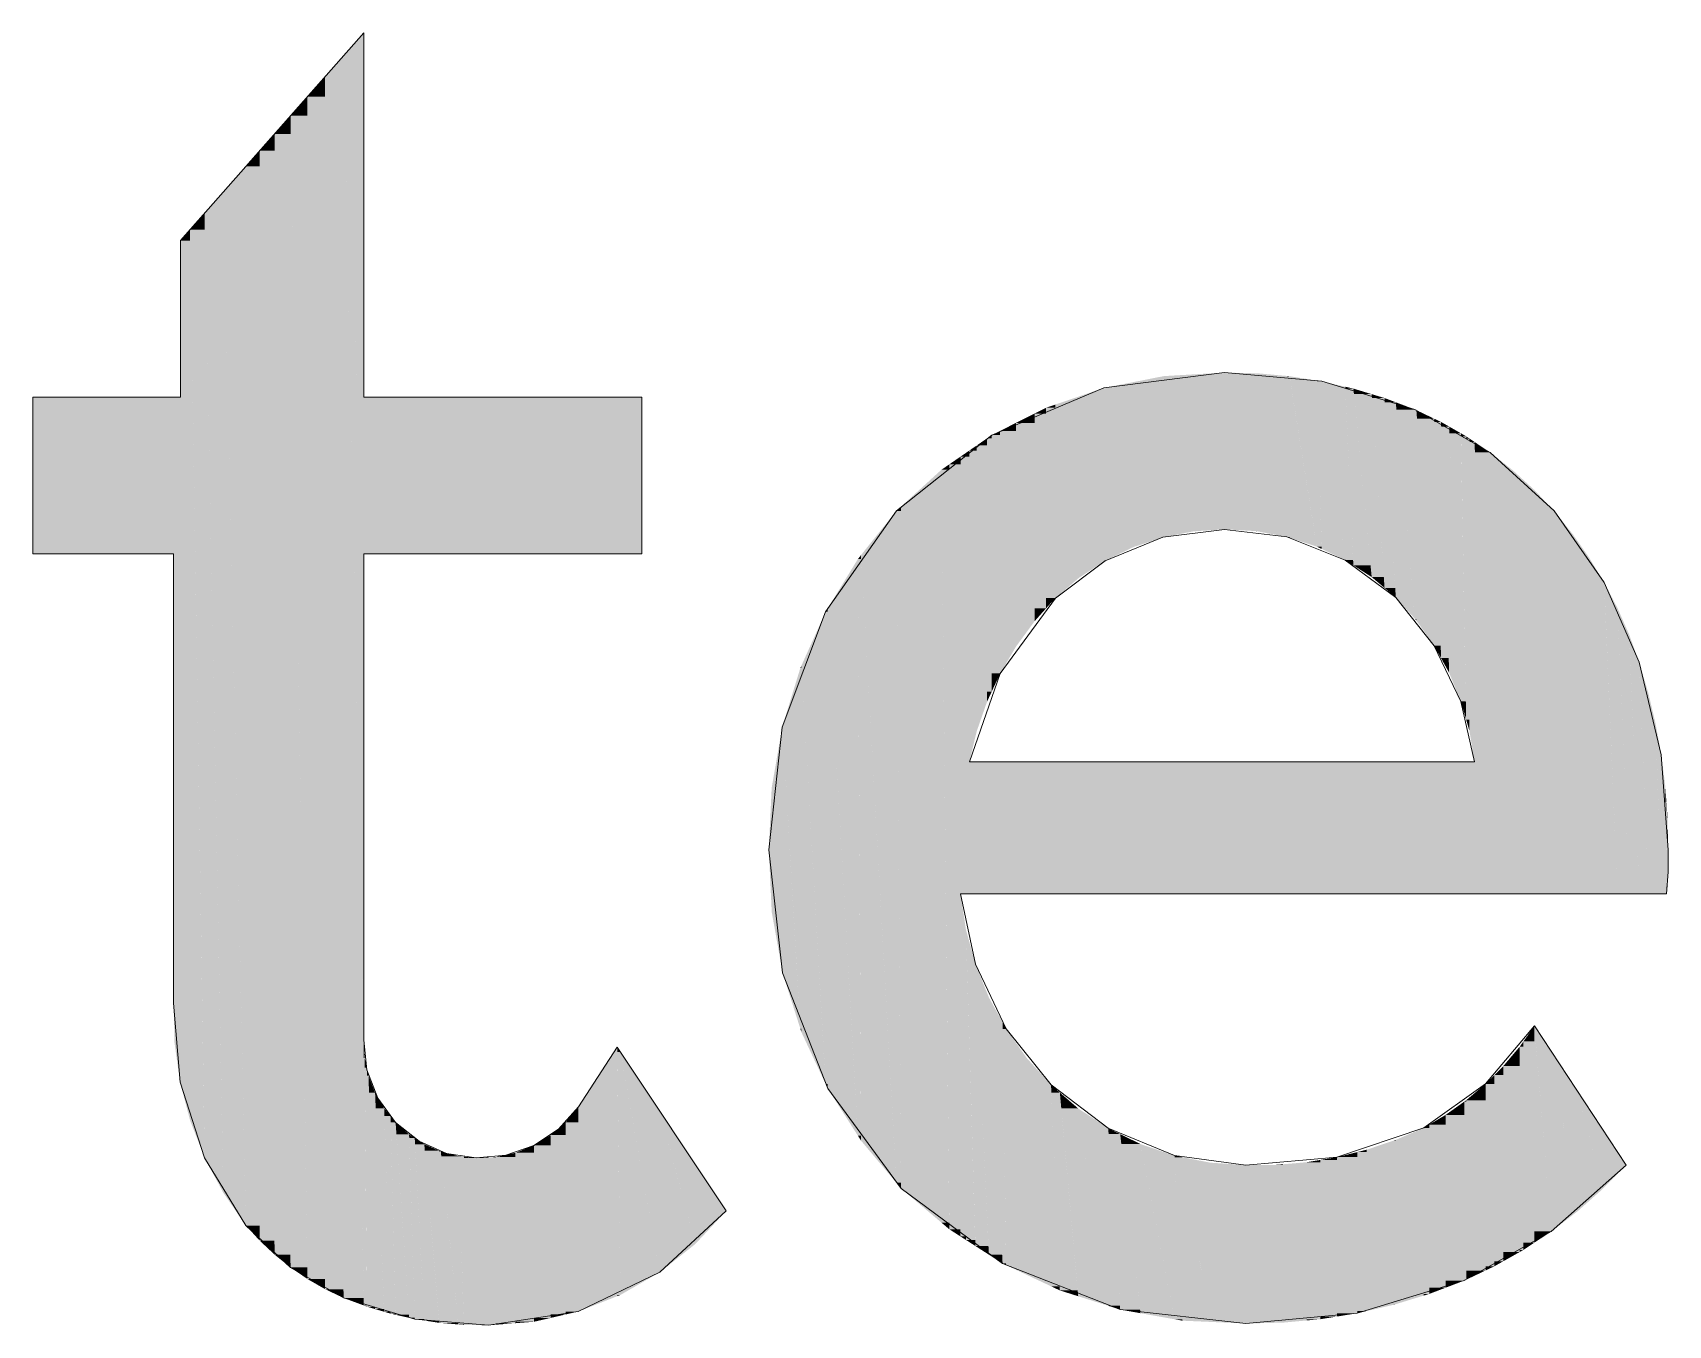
# Model space of a CAD drawing. Extents: x -1 to 1342, y -35 to 723.
# Drawn here: x 1071.064 to 1074.913, y 277.172 to 280.212 of the extents above; entities that cross this region are included whole.
import ezdxf

# ---------------------------------------------------------------- set-up
doc = ezdxf.new("R2010")
doc.units = 0
doc.layers.get('0').update_dxf_attribs({"lineweight": 18})
doc.layers.add('P11_Plankopf_Ausführung_AF_4_800 Plankopf', color=7, linetype='Continuous', lineweight=25)

# ---------------------------------------------------------------- blocks, each defined once
blk = doc.blocks.new('Referenz-A0SKLQSHLL', base_point=(1054.4775, 131.3883))
at = {"layer": 'P11_Plankopf_Ausführung_AF_4_800 Plankopf', "color": 0, "linetype": 'Continuous', "lineweight": 13, "ltscale": 16.9}
for p, q in [((1071.8428, 280.2121), (1071.412, 279.7233)), ((1071.8428, 279.3546), (1071.8428, 280.2121)), ((1071.412, 279.7233), (1071.412, 279.3546)), ((1073.8685, 279.4126), (1073.5844, 279.3766)), ((1074.097, 279.3921), (1073.8685, 279.4126)), ((1074.3165, 279.3257), (1074.097, 279.3921)), ((1071.412, 279.3546), (1071.0638, 279.3546)), ((1071.0638, 279.3546), (1071.0638, 278.986)), ((1072.4972, 279.3546), (1071.8428, 279.3546)), ((1072.4972, 278.986), (1072.4972, 279.3546)), ((1073.5844, 279.3766), (1073.3205, 279.2655)), ((1074.4934, 279.2248), (1074.3165, 279.3257)), ((1073.3205, 279.2655), (1073.0962, 279.0874)), ((1074.6437, 279.0874), (1074.4934, 279.2248)), ((1073.0962, 279.0874), (1072.9297, 278.8499)), ((1074.7616, 278.9192), (1074.6437, 279.0874)), ((1073.8685, 279.0439), (1073.7233, 279.0252)), ((1074.0152, 279.0261), (1073.8685, 279.0439)), ((1073.7233, 279.0252), (1073.5876, 278.9702)), ((1074.1525, 278.9716), (1074.0152, 279.0261)), ((1071.0638, 278.986), (1071.3953, 278.986)), ((1071.3953, 278.986), (1071.3953, 277.9297)), ((1071.8428, 277.8426), (1071.8428, 278.986)), ((1071.8428, 278.986), (1072.4972, 278.986)), ((1073.5876, 278.9702), (1073.4704, 278.8824)), ((1074.2714, 278.8839), (1074.1525, 278.9716)), ((1074.3619, 278.7701), (1074.2714, 278.8839)), ((1074.8443, 278.7311), (1074.7616, 278.9192)), ((1072.9297, 278.8499), (1072.8275, 278.5784)), ((1073.4704, 278.8824), (1073.3404, 278.7049)), ((1074.4247, 278.639), (1074.3619, 278.7701)), ((1074.8962, 278.5133), (1074.8443, 278.7311)), ((1073.3404, 278.7049), (1073.2679, 278.4972)), ((1074.4568, 278.4972), (1074.4247, 278.639)), ((1072.8275, 278.5784), (1072.796, 278.2901)), ((1074.9124, 278.2901), (1074.8962, 278.5133)), ((1074.4568, 278.4972), (1073.2679, 278.4972)), ((1072.796, 278.2901), (1072.8285, 278.0004)), ((1074.912, 278.2382), (1074.9124, 278.2901)), ((1074.9083, 278.1865), (1074.912, 278.2382)), ((1073.2471, 278.1865), (1073.2822, 278.0213)), ((1073.2471, 278.1865), (1074.9083, 278.1865)), ((1072.8285, 278.0004), (1072.9346, 277.7288)), ((1073.2822, 278.0213), (1073.3545, 277.8688)), ((1071.3953, 277.9297), (1071.4106, 277.7435)), ((1073.3545, 277.8688), (1073.4601, 277.7371)), ((1074.4825, 277.7395), (1074.5976, 277.8758)), ((1074.8132, 277.5485), (1074.5976, 277.8758)), ((1071.8428, 277.8426), (1071.8504, 277.7722)), ((1072.4392, 277.8261), (1072.3478, 277.6853)), ((1072.696, 277.441), (1072.4392, 277.8261)), ((1071.8504, 277.7722), (1071.876, 277.7062)), ((1071.4106, 277.7435), (1071.4684, 277.5658)), ((1072.9346, 277.7288), (1073.1071, 277.4937)), ((1073.4601, 277.7371), (1073.5947, 277.6351)), ((1074.3371, 277.636), (1074.4825, 277.7395)), ((1071.876, 277.7062), (1071.9178, 277.649)), ((1072.3011, 277.6334), (1072.3478, 277.6853)), ((1071.9178, 277.649), (1071.973, 277.6047)), ((1072.2431, 277.5947), (1072.3011, 277.6334)), ((1073.5947, 277.6351), (1073.7509, 277.5708)), ((1074.133, 277.5672), (1074.3371, 277.636)), ((1071.973, 277.6047), (1072.0378, 277.5761)), ((1072.0378, 277.5761), (1072.1077, 277.5652)), ((1072.1772, 277.5715), (1072.2431, 277.5947)), ((1071.4684, 277.5658), (1071.5656, 277.4062)), ((1072.1077, 277.5652), (1072.1772, 277.5715)), ((1073.7509, 277.5708), (1073.9183, 277.5485)), ((1073.9183, 277.5485), (1074.133, 277.5672)), ((1074.6373, 277.3924), (1074.8132, 277.5485)), ((1073.1071, 277.4937), (1073.3461, 277.3171)), ((1072.5394, 277.2964), (1072.696, 277.441)), ((1071.5656, 277.4062), (1071.6706, 277.3077)), ((1074.4325, 277.2768), (1074.6373, 277.3924)), ((1071.6706, 277.3077), (1071.7954, 277.236)), ((1073.3461, 277.3171), (1073.6229, 277.2086)), ((1072.3474, 277.204), (1072.5394, 277.2964)), ((1074.1806, 277.2), (1074.4325, 277.2768)), ((1071.7954, 277.236), (1071.9628, 277.1864)), ((1072.1367, 277.1717), (1072.3474, 277.204)), ((1073.6229, 277.2086), (1073.9183, 277.1759)), ((1073.9183, 277.1759), (1074.1806, 277.2)), ((1071.9628, 277.1864), (1072.1367, 277.1717))]:
    blk.add_line(p, q, dxfattribs=at)
at = {"layer": 'P11_Plankopf_Ausführung_AF_4_800 Plankopf', "color": 0, "linetype": 'Continuous', "lineweight": 0, "ltscale": 0.0169}
for points in [[(1071.8428, 280.1584), (1071.7954, 280.1584), (1071.8428, 280.2121)], [(1071.7954, 280.1091), (1071.752, 280.1091), (1071.7954, 280.1584)], [(1071.8425, 277.236), (1071.7954, 277.236), (1071.7954, 280.1584)], [(1071.8428, 279.3546), (1071.8428, 280.1584), (1071.7954, 280.1584)], [(1071.8428, 277.8426), (1071.8327, 277.8426), (1071.7954, 280.1584)], [(1071.8428, 278.986), (1071.8194, 278.986), (1071.7954, 280.1584)], [(1071.8428, 279.3546), (1071.8279, 279.3546), (1071.7954, 280.1584)], [(1071.752, 280.0618), (1071.7103, 280.0618), (1071.752, 280.1091)], [(1071.7951, 277.2566), (1071.752, 277.2566), (1071.752, 280.1091)], [(1071.7954, 277.236), (1071.7954, 280.1091), (1071.752, 280.1091)], [(1071.7103, 280.0167), (1071.6706, 280.0167), (1071.7103, 280.0618)], [(1071.7517, 277.2806), (1071.7103, 277.2806), (1071.7103, 280.0618)], [(1071.752, 277.2566), (1071.752, 280.0618), (1071.7103, 280.0618)], [(1071.6706, 279.9742), (1071.6331, 279.9742), (1071.6706, 280.0167)], [(1071.7099, 277.3077), (1071.6706, 277.3077), (1071.6706, 280.0167)], [(1071.7103, 277.2806), (1071.7103, 280.0167), (1071.6706, 280.0167)], [(1071.6331, 279.9344), (1071.598, 279.9344), (1071.6331, 279.9742)], [(1071.6702, 277.3378), (1071.6331, 277.3378), (1071.6331, 279.9742)], [(1071.6706, 277.3077), (1071.6706, 279.9742), (1071.6331, 279.9742)], [(1071.598, 279.8976), (1071.5656, 279.8976), (1071.598, 279.9344)], [(1071.6327, 277.3707), (1071.598, 277.3707), (1071.598, 279.9344)], [(1071.6331, 277.3378), (1071.6331, 279.9344), (1071.598, 279.9344)], [(1071.5656, 279.8372), (1071.5124, 279.8372), (1071.5656, 279.8976)], [(1071.5976, 277.4062), (1071.5656, 277.4062), (1071.5656, 279.8976)], [(1071.598, 277.3707), (1071.598, 279.8976), (1071.5656, 279.8976)], [(1071.5124, 279.7873), (1071.4684, 279.7873), (1071.5124, 279.8372)], [(1071.5639, 277.4832), (1071.5124, 277.4832), (1071.5124, 279.8372)], [(1071.5656, 277.4062), (1071.5656, 279.8372), (1071.5124, 279.8372)], [(1071.4684, 279.7486), (1071.4343, 279.7486), (1071.4684, 279.7873)], [(1071.5108, 277.5658), (1071.4684, 277.5658), (1071.4684, 279.7873)], [(1071.5124, 277.4832), (1071.5124, 279.7873), (1071.4684, 279.7873)], [(1071.4343, 279.7233), (1071.412, 279.7233), (1071.4343, 279.7486)], [(1071.467, 277.653), (1071.4343, 277.653), (1071.4343, 279.7486)], [(1071.4684, 277.5658), (1071.4684, 279.7486), (1071.4343, 279.7486)], [(1071.416, 279.3546), (1071.412, 279.3546), (1071.412, 279.7233)], [(1071.4343, 277.653), (1071.4343, 279.7233), (1071.412, 279.7233)], [(1073.6537, 279.3772), (1073.5876, 279.3772), (1073.6537, 279.3902)], [(1073.7233, 279.3902), (1073.6537, 279.3902), (1073.7233, 279.4039)], [(1073.7233, 279.0252), (1073.6537, 279.0252), (1073.6537, 279.3902)], [(1073.7233, 279.0252), (1073.7233, 279.3902), (1073.6537, 279.3902)], [(1073.7252, 279.4039), (1073.7233, 279.4039), (1073.7252, 279.4043)], [(1073.7252, 279.0256), (1073.7233, 279.0256), (1073.7233, 279.4039)], [(1073.7252, 279.0256), (1073.7252, 279.4039), (1073.7233, 279.4039)], [(1073.7953, 279.4043), (1073.7252, 279.4043), (1073.7953, 279.4084)], [(1073.7953, 279.0392), (1073.7252, 279.0392), (1073.7252, 279.4043)], [(1073.7953, 279.0392), (1073.7953, 279.4043), (1073.7252, 279.4043)], [(1073.8685, 279.4084), (1073.7953, 279.4084), (1073.8685, 279.4126)], [(1073.8685, 279.0439), (1073.7953, 279.0439), (1073.7953, 279.4084)], [(1073.8685, 279.0439), (1073.8685, 279.4084), (1073.7953, 279.4084)], [(1073.9416, 279.0439), (1073.8685, 279.0439), (1073.8685, 279.4126)], [(1073.9424, 279.411), (1073.8688, 279.411), (1073.8685, 279.4126)], [(1073.9424, 279.0398), (1073.9424, 279.411), (1073.8688, 279.411)], [(1073.9451, 279.0398), (1073.9424, 279.0398), (1073.9424, 279.411)], [(1073.9451, 279.0393), (1073.9451, 279.411), (1073.9424, 279.411)], [(1073.9451, 279.411), (1073.9424, 279.411), (1073.9424, 279.411)], [(1074.0128, 279.0393), (1073.9451, 279.0393), (1073.9451, 279.411)], [(1074.0152, 279.4047), (1073.9462, 279.4047), (1073.9451, 279.411)], [(1074.0152, 279.0261), (1074.0152, 279.4047), (1073.9462, 279.4047)], [(1074.0213, 279.0261), (1074.0152, 279.0261), (1074.0152, 279.4047)], [(1074.0213, 279.4041), (1074.0152, 279.4041), (1074.0152, 279.4047)], [(1074.0213, 279.0241), (1074.0213, 279.4041), (1074.0152, 279.4041)], [(1074.0822, 279.0241), (1074.0213, 279.0241), (1074.0213, 279.4041)], [(1074.0856, 279.3939), (1074.023, 279.3939), (1074.0213, 279.4041)], [(1074.0856, 279.0033), (1074.0856, 279.3939), (1074.023, 279.3939)], [(1074.0968, 279.0033), (1074.0856, 279.0033), (1074.0856, 279.3939)], [(1074.097, 279.3921), (1074.0856, 279.3921), (1074.0856, 279.3939)], [(1074.097, 278.9979), (1074.097, 279.3921), (1074.0856, 279.3921)], [(1074.149, 278.9979), (1074.097, 278.9979), (1074.097, 279.3921)], [(1074.1525, 279.3794), (1074.0986, 279.3794), (1074.097, 279.3921)], [(1071.0638, 278.986), (1071.3953, 278.986), (1071.0638, 279.3546)], [(1071.3953, 278.986), (1071.3953, 279.3546), (1071.0638, 279.3546)], [(1071.3959, 278.986), (1071.3953, 278.986), (1071.3953, 279.3546)], [(1071.3975, 277.8362), (1071.3975, 279.3546), (1071.3953, 279.3546)], [(1071.4099, 277.8362), (1071.3975, 277.8362), (1071.3975, 279.3546)], [(1071.4106, 277.7435), (1071.4106, 279.3546), (1071.3975, 279.3546)], [(1071.412, 277.7435), (1071.4106, 277.7435), (1071.4106, 279.3546)], [(1071.412, 277.738), (1071.412, 279.3546), (1071.4106, 279.3546)], [(1071.4343, 277.653), (1071.416, 279.3546), (1071.412, 279.3546)], [(1071.4332, 277.738), (1071.412, 277.738), (1071.412, 279.3546)], [(1071.8428, 278.986), (1071.8428, 279.3546), (1071.8279, 279.3546)], [(1071.8428, 278.986), (1072.4972, 278.986), (1071.8428, 279.3546)], [(1072.4972, 278.986), (1072.4972, 279.3546), (1071.8428, 279.3546)], [(1073.5262, 279.3375), (1073.4704, 279.3375), (1073.5262, 279.3566)], [(1073.5844, 279.3566), (1073.5262, 279.3566), (1073.5844, 279.3766)], [(1073.5844, 278.9681), (1073.5262, 278.9681), (1073.5262, 279.3566)], [(1073.5844, 278.9681), (1073.5844, 279.3566), (1073.5262, 279.3566)], [(1073.5876, 279.3766), (1073.5844, 279.3766), (1073.5876, 279.3772)], [(1073.5876, 278.9702), (1073.5844, 278.9702), (1073.5844, 279.3766)], [(1073.5876, 278.9702), (1073.5876, 279.3766), (1073.5844, 279.3766)], [(1073.6537, 279.0021), (1073.5876, 279.0021), (1073.5876, 279.3772)], [(1073.6537, 279.0021), (1073.6537, 279.3772), (1073.5876, 279.3772)], [(1074.1525, 278.9716), (1074.1525, 279.3794), (1074.0986, 279.3794)], [(1074.171, 278.9716), (1074.1525, 278.9716), (1074.1525, 279.3794)], [(1074.1716, 279.375), (1074.1527, 279.375), (1074.1525, 279.3794)], [(1074.1716, 278.9593), (1074.1716, 279.375), (1074.1527, 279.375)], [(1074.212, 278.9593), (1074.1716, 278.9593), (1074.1716, 279.375)], [(1074.2147, 279.3619), (1074.1729, 279.3619), (1074.1716, 279.375)], [(1074.2147, 278.9316), (1074.2147, 279.3619), (1074.1729, 279.3619)], [(1074.2432, 278.9316), (1074.2147, 278.9316), (1074.2147, 279.3619)], [(1074.2449, 279.3528), (1074.2153, 279.3528), (1074.2147, 279.3619)], [(1074.2449, 278.9062), (1074.2449, 279.3528), (1074.2153, 279.3528)], [(1074.2701, 278.9062), (1074.2449, 278.9062), (1074.2449, 279.3528)], [(1074.2714, 279.3428), (1074.2454, 279.3428), (1074.2449, 279.3528)], [(1073.4213, 279.2944), (1073.3778, 279.2944), (1073.4213, 279.3163)], [(1073.4486, 279.3163), (1073.4213, 279.3163), (1073.4486, 279.33)], [(1073.4486, 278.8582), (1073.4213, 278.8582), (1073.4213, 279.3163)], [(1073.4486, 278.8582), (1073.4486, 279.3163), (1073.4213, 279.3163)], [(1073.4704, 279.33), (1073.4486, 279.33), (1073.4704, 279.3375)], [(1073.4704, 278.8824), (1073.4486, 278.8824), (1073.4486, 279.33)], [(1073.4704, 278.8824), (1073.4704, 279.33), (1073.4486, 279.33)], [(1073.5262, 278.9301), (1073.4704, 278.9301), (1073.4704, 279.3375)], [(1073.5262, 278.9301), (1073.5262, 279.3375), (1073.4704, 279.3375)], [(1074.2714, 278.8839), (1074.2714, 279.3428), (1074.2454, 279.3428)], [(1074.312, 278.8839), (1074.2714, 278.8839), (1074.2714, 279.3428)], [(1074.3165, 279.3257), (1074.2729, 279.3257), (1074.2714, 279.3428)], [(1074.3165, 278.8333), (1074.3165, 279.3257), (1074.2729, 279.3257)], [(1074.3198, 278.8333), (1074.3165, 278.8333), (1074.3165, 279.3257)], [(1074.3198, 279.3242), (1074.3165, 279.3242), (1074.3165, 279.3257)], [(1074.3198, 278.8296), (1074.3198, 279.3242), (1074.3165, 279.3242)], [(1074.3574, 278.8296), (1074.3198, 278.8296), (1074.3198, 279.3242)], [(1074.3619, 279.3041), (1074.3213, 279.3041), (1074.3198, 279.3242)], [(1073.3404, 279.2655), (1073.3205, 279.2655), (1073.3404, 279.2755)], [(1073.3778, 279.2755), (1073.3404, 279.2755), (1073.3778, 279.2944)], [(1073.3778, 278.7683), (1073.3404, 278.7683), (1073.3404, 279.2755)], [(1073.3778, 278.7683), (1073.3778, 279.2755), (1073.3404, 279.2755)], [(1073.4213, 278.8276), (1073.3778, 278.8276), (1073.3778, 279.2944)], [(1073.4213, 278.8276), (1073.4213, 279.2944), (1073.3778, 279.2944)], [(1074.3619, 278.7701), (1074.3619, 279.3041), (1074.3213, 279.3041)], [(1074.3771, 278.7701), (1074.3619, 278.7701), (1074.3619, 279.3041)], [(1074.3779, 279.2965), (1074.3621, 279.2965), (1074.3619, 279.3041)], [(1074.3779, 278.7411), (1074.3779, 279.2965), (1074.3621, 279.2965)], [(1074.3959, 278.7411), (1074.3779, 278.7411), (1074.3779, 279.2965)], [(1074.397, 279.2856), (1074.3782, 279.2856), (1074.3779, 279.2965)], [(1074.397, 278.7064), (1074.397, 279.2856), (1074.3782, 279.2856)], [(1074.4219, 278.7064), (1074.397, 278.7064), (1074.397, 279.2856)], [(1074.4247, 279.2698), (1074.3977, 279.2698), (1074.397, 279.2856)], [(1074.4247, 278.639), (1074.4247, 279.2698), (1074.3977, 279.2698)], [(1074.4362, 278.639), (1074.4247, 278.639), (1074.4247, 279.2698)], [(1074.437, 279.2628), (1074.4249, 279.2628), (1074.4247, 279.2698)], [(1073.2679, 279.215), (1073.2471, 279.215), (1073.2679, 279.2293)], [(1073.2852, 279.2293), (1073.2679, 279.2293), (1073.2852, 279.2412)], [(1073.2852, 278.5687), (1073.2679, 278.5687), (1073.2679, 279.2293)], [(1073.2852, 278.5687), (1073.2852, 279.2293), (1073.2679, 279.2293)], [(1073.3094, 279.2412), (1073.2852, 279.2412), (1073.3094, 279.2579)], [(1073.3094, 278.6382), (1073.2852, 278.6382), (1073.2852, 279.2412)], [(1073.3094, 278.6382), (1073.3094, 279.2412), (1073.2852, 279.2412)], [(1073.3205, 279.2579), (1073.3094, 279.2579), (1073.3205, 279.2655)], [(1073.3205, 278.662), (1073.3094, 278.662), (1073.3094, 279.2579)], [(1073.3205, 278.662), (1073.3205, 279.2579), (1073.3094, 279.2579)], [(1073.3404, 278.7049), (1073.3205, 278.7049), (1073.3205, 279.2655)], [(1073.3404, 278.7049), (1073.3404, 279.2655), (1073.3205, 279.2655)], [(1074.437, 278.5964), (1074.437, 279.2628), (1074.4249, 279.2628)], [(1074.4445, 278.5964), (1074.437, 278.5964), (1074.437, 279.2628)], [(1074.4448, 279.2575), (1074.437, 279.2575), (1074.437, 279.2628)], [(1074.4448, 278.569), (1074.4448, 279.2575), (1074.437, 279.2575)], [(1074.4557, 278.569), (1074.4448, 278.569), (1074.4448, 279.2575)], [(1074.4568, 279.2494), (1074.4449, 279.2494), (1074.4448, 279.2575)], [(1074.4568, 278.4972), (1074.4568, 279.2494), (1074.4449, 279.2494)], [(1074.4568, 278.1865), (1074.4934, 278.1865), (1074.4568, 279.2494)], [(1074.4934, 279.2248), (1074.4576, 279.2248), (1074.4568, 279.2494)], [(1073.2208, 279.1841), (1073.2022, 279.1841), (1073.2208, 279.1969)], [(1073.2471, 279.1969), (1073.2208, 279.1969), (1073.2471, 279.215)], [(1073.2469, 277.3975), (1073.2208, 277.3975), (1073.2208, 279.1969)], [(1073.2471, 277.3806), (1073.2471, 279.1969), (1073.2208, 279.1969)], [(1073.2471, 278.1865), (1073.2679, 278.1865), (1073.2471, 279.215)], [(1073.2679, 278.1865), (1073.2679, 279.215), (1073.2471, 279.215)], [(1074.4934, 278.1865), (1074.4934, 279.2248), (1074.4576, 279.2248)], [(1074.4934, 278.1865), (1074.5468, 278.1865), (1074.4934, 279.2248)], [(1074.5468, 279.1828), (1074.4955, 279.1828), (1074.4934, 279.2248)], [(1073.2022, 279.0974), (1073.1071, 279.0974), (1073.2022, 279.1841)], [(1073.2206, 277.4132), (1073.2022, 277.4132), (1073.2022, 279.1841)], [(1073.2208, 277.3975), (1073.2208, 279.1841), (1073.2022, 279.1841)], [(1074.5468, 278.1865), (1074.5468, 279.1828), (1074.4955, 279.1828)], [(1074.5468, 278.1865), (1074.597, 278.1865), (1074.5468, 279.1828)], [(1074.597, 279.1369), (1074.5491, 279.1369), (1074.5468, 279.1828)], [(1074.597, 278.1865), (1074.597, 279.1369), (1074.5491, 279.1369)], [(1074.597, 278.1865), (1074.6437, 278.1865), (1074.597, 279.1369)], [(1074.6437, 279.0874), (1074.5994, 279.0874), (1074.597, 279.1369)], [(1073.0962, 278.9836), (1073.0132, 278.9836), (1073.0962, 279.0874)], [(1073.1071, 279.0874), (1073.0962, 279.0874), (1073.1071, 279.0974)], [(1073.107, 277.5068), (1073.0962, 277.5068), (1073.0962, 279.0874)], [(1073.1071, 277.4937), (1073.1071, 279.0874), (1073.0962, 279.0874)], [(1073.1977, 277.4937), (1073.1071, 277.4937), (1073.1071, 279.0974)], [(1073.2022, 277.4132), (1073.2022, 279.0974), (1073.1071, 279.0974)], [(1074.6437, 278.1865), (1074.6437, 279.0874), (1074.5994, 279.0874)], [(1074.6437, 278.1865), (1074.6867, 278.1865), (1074.6437, 279.0874)], [(1074.6867, 279.034), (1074.6462, 279.034), (1074.6437, 279.0874)], [(1073.7252, 279.0256), (1073.7953, 279.0392), (1073.7252, 279.0392)], [(1073.7953, 279.0392), (1073.8685, 279.0439), (1073.7953, 279.0439)], [(1073.9424, 279.0398), (1073.9416, 279.0439), (1073.8685, 279.0439)], [(1073.9451, 279.0393), (1073.9451, 279.0398), (1073.9424, 279.0398)], [(1074.0152, 279.0261), (1074.0128, 279.0393), (1073.9451, 279.0393)], [(1073.5876, 278.9702), (1073.6537, 279.0021), (1073.5876, 279.0021)], [(1073.6537, 279.0021), (1073.7233, 279.0252), (1073.6537, 279.0252)], [(1073.7233, 279.0252), (1073.7252, 279.0256), (1073.7233, 279.0256)], [(1074.0213, 279.0241), (1074.0213, 279.0261), (1074.0152, 279.0261)], [(1074.0856, 279.0033), (1074.0822, 279.0241), (1074.0213, 279.0241)], [(1074.097, 278.9979), (1074.0968, 279.0033), (1074.0856, 279.0033)], [(1074.6867, 278.1865), (1074.6867, 279.034), (1074.6462, 279.034)], [(1074.6867, 278.1865), (1074.7261, 278.1865), (1074.6867, 279.034)], [(1074.7261, 278.9778), (1074.6893, 278.9778), (1074.6867, 279.034)], [(1071.3975, 277.8362), (1071.3959, 278.986), (1071.3953, 278.986)], [(1071.3974, 277.9297), (1071.3953, 277.9297), (1071.3953, 278.986)], [(1071.8428, 277.8426), (1071.8428, 278.986), (1071.8194, 278.986)], [(1073.0055, 278.858), (1072.9346, 278.858), (1073.0055, 278.9739)], [(1073.0132, 278.9739), (1073.0055, 278.9739), (1073.0132, 278.9836)], [(1073.0131, 277.6178), (1073.0055, 277.6178), (1073.0055, 278.9739)], [(1073.0132, 277.6057), (1073.0132, 278.9739), (1073.0055, 278.9739)], [(1073.0906, 277.6057), (1073.0132, 277.6057), (1073.0132, 278.9836)], [(1073.0962, 277.5068), (1073.0962, 278.9836), (1073.0132, 278.9836)], [(1073.5262, 278.9301), (1073.5844, 278.9681), (1073.5262, 278.9681)], [(1073.5844, 278.9681), (1073.5876, 278.9702), (1073.5844, 278.9702)], [(1074.1525, 278.9716), (1074.149, 278.9979), (1074.097, 278.9979)], [(1074.1716, 278.9593), (1074.171, 278.9716), (1074.1525, 278.9716)], [(1074.7261, 278.1865), (1074.7261, 278.9778), (1074.6893, 278.9778)], [(1074.7261, 278.1865), (1074.7616, 278.1865), (1074.7261, 278.9778)], [(1074.7616, 278.9192), (1074.7287, 278.9192), (1074.7261, 278.9778)], [(1073.4704, 278.8824), (1073.5262, 278.9301), (1073.4704, 278.9301)], [(1074.2147, 278.9316), (1074.212, 278.9593), (1074.1716, 278.9593)], [(1074.2449, 278.9062), (1074.2432, 278.9316), (1074.2147, 278.9316)], [(1074.2714, 278.8839), (1074.2701, 278.9062), (1074.2449, 278.9062)], [(1074.3165, 278.8333), (1074.312, 278.8839), (1074.2714, 278.8839)], [(1074.7616, 278.1865), (1074.7616, 278.9192), (1074.7287, 278.9192)], [(1074.7616, 278.1865), (1074.7933, 278.1865), (1074.7616, 278.9192)], [(1074.7933, 278.8584), (1074.7643, 278.8584), (1074.7616, 278.9192)], [(1072.9297, 278.7233), (1072.8727, 278.7233), (1072.9297, 278.8499)], [(1072.9346, 278.8499), (1072.9297, 278.8499), (1072.9346, 278.858)], [(1072.9346, 277.7394), (1072.9297, 277.7394), (1072.9297, 278.8499)], [(1072.9346, 277.7288), (1072.9346, 278.8499), (1072.9297, 278.8499)], [(1072.9991, 277.7288), (1072.9346, 277.7288), (1072.9346, 278.858)], [(1073.0055, 277.6178), (1073.0055, 278.858), (1072.9346, 278.858)], [(1073.4213, 278.8276), (1073.4486, 278.8582), (1073.4213, 278.8582)], [(1073.4486, 278.8582), (1073.4704, 278.8824), (1073.4486, 278.8824)], [(1074.7933, 278.1865), (1074.7933, 278.8584), (1074.7643, 278.8584)], [(1074.7933, 278.1865), (1074.8209, 278.1865), (1074.7933, 278.8584)], [(1074.8209, 278.7956), (1074.7959, 278.7956), (1074.7933, 278.8584)], [(1073.3778, 278.7683), (1073.4213, 278.8276), (1073.3778, 278.8276)], [(1074.3198, 278.8296), (1074.3198, 278.8333), (1074.3165, 278.8333)], [(1074.3619, 278.7701), (1074.3574, 278.8296), (1074.3198, 278.8296)], [(1073.3404, 278.7049), (1073.3778, 278.7683), (1073.3404, 278.7683)], [(1074.3779, 278.7411), (1074.3771, 278.7701), (1074.3619, 278.7701)], [(1074.8209, 278.1865), (1074.8209, 278.7956), (1074.7959, 278.7956)], [(1074.8209, 278.1865), (1074.8443, 278.1865), (1074.8209, 278.7956)], [(1074.8443, 278.7311), (1074.8234, 278.7311), (1074.8209, 278.7956)], [(1074.397, 278.7064), (1074.3959, 278.7411), (1074.3779, 278.7411)], [(1074.8443, 278.1865), (1074.8443, 278.7311), (1074.8234, 278.7311)], [(1074.8443, 278.1865), (1074.8655, 278.1865), (1074.8443, 278.7311)], [(1074.8655, 278.6595), (1074.8471, 278.6595), (1074.8443, 278.7311)], [(1072.8701, 278.5819), (1072.8285, 278.5819), (1072.8701, 278.7174)], [(1072.8727, 278.7174), (1072.8701, 278.7174), (1072.8727, 278.7233)], [(1072.8727, 277.8696), (1072.8701, 277.8696), (1072.8701, 278.7174)], [(1072.8727, 277.8611), (1072.8727, 278.7174), (1072.8701, 278.7174)], [(1072.9226, 277.8611), (1072.8727, 277.8611), (1072.8727, 278.7233)], [(1072.9297, 277.7394), (1072.9297, 278.7233), (1072.8727, 278.7233)], [(1073.3205, 278.662), (1073.3404, 278.7049), (1073.3205, 278.7049)], [(1074.4247, 278.639), (1074.4219, 278.7064), (1074.397, 278.7064)], [(1073.3094, 278.6382), (1073.3205, 278.662), (1073.3094, 278.662)], [(1074.8655, 278.1865), (1074.8655, 278.6595), (1074.8471, 278.6595)], [(1074.8655, 278.1865), (1074.8828, 278.1865), (1074.8655, 278.6595)], [(1074.8828, 278.5868), (1074.8681, 278.5868), (1074.8655, 278.6595)], [(1073.2852, 278.5687), (1073.3094, 278.6382), (1073.2852, 278.6382)], [(1074.437, 278.5964), (1074.4362, 278.639), (1074.4247, 278.639)], [(1072.8275, 278.4361), (1072.8028, 278.4361), (1072.8275, 278.5784)], [(1072.8285, 278.5784), (1072.8275, 278.5784), (1072.8285, 278.5819)], [(1072.8285, 278.0063), (1072.8275, 278.0063), (1072.8275, 278.5784)], [(1072.8285, 278.0004), (1072.8285, 278.5784), (1072.8275, 278.5784)], [(1072.8624, 278.0004), (1072.8285, 278.0004), (1072.8285, 278.5819)], [(1072.8701, 277.8696), (1072.8701, 278.5819), (1072.8285, 278.5819)], [(1074.4448, 278.569), (1074.4445, 278.5964), (1074.437, 278.5964)], [(1074.8828, 278.1865), (1074.8828, 278.5868), (1074.8681, 278.5868)], [(1074.8828, 278.1865), (1074.8962, 278.1865), (1074.8828, 278.5868)], [(1074.8962, 278.5133), (1074.8853, 278.5133), (1074.8828, 278.5868)], [(1073.2679, 278.4972), (1073.2852, 278.5687), (1073.2679, 278.5687)], [(1074.4568, 278.4972), (1074.4557, 278.569), (1074.4448, 278.569)], [(1074.8962, 278.1865), (1074.8962, 278.5133), (1074.8853, 278.5133)], [(1074.8962, 278.1865), (1074.9056, 278.1865), (1074.8962, 278.5133)], [(1074.9056, 278.4393), (1074.8983, 278.4393), (1074.8962, 278.5133)], [(1073.2679, 278.1865), (1074.4568, 278.1865), (1073.2679, 278.4972)], [(1074.4568, 278.1865), (1074.4568, 278.4972), (1073.2679, 278.4972)], [(1072.8027, 278.2901), (1072.796, 278.2901), (1072.8027, 278.4352)], [(1072.8028, 278.4352), (1072.8027, 278.4352), (1072.8028, 278.4361)], [(1072.8028, 278.1473), (1072.8027, 278.1473), (1072.8027, 278.4352)], [(1072.8028, 278.1442), (1072.8028, 278.4352), (1072.8027, 278.4352)], [(1072.8196, 278.1442), (1072.8028, 278.1442), (1072.8028, 278.4361)], [(1072.8275, 278.0063), (1072.8275, 278.4361), (1072.8028, 278.4361)], [(1074.9056, 278.1865), (1074.9056, 278.4393), (1074.8983, 278.4393)], [(1074.9056, 278.1865), (1074.9083, 278.1865), (1074.9056, 278.4393)], [(1074.9083, 278.4018), (1074.906, 278.4018), (1074.9056, 278.4393)], [(1074.9083, 278.1865), (1074.9083, 278.4018), (1074.906, 278.4018)], [(1074.9099, 278.2037), (1074.9083, 278.2037), (1074.9083, 278.4018)], [(1074.9099, 278.3803), (1074.9085, 278.3803), (1074.9083, 278.4018)], [(1074.9099, 278.2037), (1074.9099, 278.3803), (1074.9085, 278.3803)], [(1074.911, 278.2198), (1074.9099, 278.2198), (1074.9099, 278.3803)], [(1074.911, 278.3648), (1074.91, 278.3648), (1074.9099, 278.3803)], [(1074.911, 278.2198), (1074.911, 278.3648), (1074.91, 278.3648)], [(1074.9111, 278.2209), (1074.911, 278.2209), (1074.911, 278.3648)], [(1074.9111, 278.3603), (1074.911, 278.3603), (1074.911, 278.3648)], [(1074.9111, 278.2209), (1074.9111, 278.3603), (1074.911, 278.3603)], [(1074.912, 278.2382), (1074.9111, 278.2382), (1074.9111, 278.3603)], [(1074.912, 278.3144), (1074.9114, 278.3144), (1074.9111, 278.3603)], [(1074.912, 278.2382), (1074.912, 278.3144), (1074.9114, 278.3144)], [(1074.9124, 278.2538), (1074.912, 278.2538), (1074.912, 278.3144)], [(1074.9124, 278.2901), (1074.9121, 278.2901), (1074.912, 278.3144)], [(1072.8027, 278.1473), (1072.8027, 278.2901), (1072.796, 278.2901)], [(1074.9124, 278.2538), (1074.9124, 278.2901), (1074.9121, 278.2901)], [(1074.9125, 278.2555), (1074.9124, 278.2555), (1074.9124, 278.2901)], [(1074.9125, 278.2858), (1074.9124, 278.2858), (1074.9124, 278.2901)], [(1074.9125, 278.2555), (1074.9125, 278.2858), (1074.9124, 278.2858)], [(1074.9126, 278.2728), (1074.9125, 278.2728), (1074.9125, 278.2858)], [(1074.9125, 278.2555), (1074.9126, 278.2728), (1074.9125, 278.2728)], [(1074.9111, 278.2209), (1074.912, 278.2382), (1074.9111, 278.2382)], [(1074.912, 278.2382), (1074.9124, 278.2538), (1074.912, 278.2538)], [(1074.9124, 278.2538), (1074.9125, 278.2555), (1074.9124, 278.2555)], [(1074.9083, 278.1865), (1074.9099, 278.2037), (1074.9083, 278.2037)], [(1074.9099, 278.2037), (1074.911, 278.2198), (1074.9099, 278.2198)], [(1074.911, 278.2198), (1074.9111, 278.2209), (1074.911, 278.2209)], [(1073.2597, 277.3806), (1073.2471, 277.3806), (1073.2471, 278.1865)], [(1073.2598, 278.1029), (1073.2484, 278.1029), (1073.2471, 278.1865)], [(1072.8028, 278.1442), (1072.8028, 278.1473), (1072.8027, 278.1473)], [(1072.8275, 278.0063), (1072.8196, 278.1442), (1072.8028, 278.1442)], [(1073.2598, 277.3725), (1073.2598, 278.1029), (1073.2484, 278.1029)], [(1073.2817, 277.3725), (1073.2598, 277.3725), (1073.2598, 278.1029)], [(1073.2822, 278.0213), (1073.2623, 278.0213), (1073.2598, 278.1029)], [(1072.8285, 278.0004), (1072.8285, 278.0063), (1072.8275, 278.0063)], [(1072.8701, 277.8696), (1072.8624, 278.0004), (1072.8285, 278.0004)], [(1073.2822, 277.3581), (1073.2822, 278.0213), (1073.2623, 278.0213)], [(1073.3129, 277.3581), (1073.2822, 277.3581), (1073.2822, 278.0213)], [(1073.3139, 277.9429), (1073.2858, 277.9429), (1073.2822, 278.0213)], [(1071.3975, 277.8362), (1071.3974, 277.9297), (1071.3953, 277.9297)], [(1073.3139, 277.3378), (1073.3139, 277.9429), (1073.2858, 277.9429)], [(1073.3451, 277.3378), (1073.3139, 277.3378), (1073.3139, 277.9429)], [(1073.3461, 277.884), (1073.3169, 277.884), (1073.3139, 277.9429)], [(1073.3461, 277.3171), (1073.3461, 277.884), (1073.3169, 277.884)], [(1073.3544, 277.3171), (1073.3461, 277.3171), (1073.3461, 277.884)], [(1073.3545, 277.8688), (1073.3463, 277.8688), (1073.3461, 277.884)], [(1072.8727, 277.8611), (1072.8727, 277.8696), (1072.8701, 277.8696)], [(1072.9297, 277.7394), (1072.9226, 277.8611), (1072.8727, 277.8611)], [(1073.3545, 277.3131), (1073.3545, 277.8688), (1073.3463, 277.8688)], [(1073.4015, 277.3131), (1073.3545, 277.3131), (1073.3545, 277.8688)], [(1073.4034, 277.7998), (1073.3603, 277.7998), (1073.3545, 277.8688)], [(1074.5976, 277.8394), (1074.5718, 277.8394), (1074.5976, 277.8758)], [(1074.6373, 277.3924), (1074.5976, 277.3924), (1074.5976, 277.8758)], [(1074.6373, 277.8155), (1074.6026, 277.8155), (1074.5976, 277.8758)], [(1071.4106, 277.7435), (1071.4099, 277.8362), (1071.3975, 277.8362)], [(1071.8428, 277.2184), (1071.8428, 277.8426), (1071.8327, 277.8426)], [(1071.8451, 277.2184), (1071.8428, 277.2184), (1071.8428, 277.8426)], [(1071.8451, 277.8001), (1071.8429, 277.8001), (1071.8428, 277.8426)], [(1072.4392, 277.6853), (1072.3478, 277.6853), (1072.4392, 277.8261)], [(1072.4469, 277.2431), (1072.4392, 277.2431), (1072.4392, 277.8261)], [(1072.4469, 277.8147), (1072.4394, 277.8147), (1072.4392, 277.8261)], [(1072.4469, 277.2431), (1072.4469, 277.8147), (1072.4394, 277.8147)], [(1072.5394, 277.2964), (1072.4469, 277.2964), (1072.4469, 277.8147)], [(1072.5394, 277.6759), (1072.4717, 277.6759), (1072.4469, 277.8147)], [(1074.5631, 277.7817), (1074.5246, 277.7817), (1074.5631, 277.8272)], [(1074.5718, 277.8272), (1074.5631, 277.8272), (1074.5718, 277.8394)], [(1074.5718, 277.3491), (1074.5631, 277.3491), (1074.5631, 277.8272)], [(1074.5718, 277.3491), (1074.5718, 277.8272), (1074.5631, 277.8272)], [(1074.5976, 277.3661), (1074.5718, 277.3661), (1074.5718, 277.8394)], [(1074.5976, 277.3661), (1074.5976, 277.8394), (1074.5718, 277.8394)], [(1074.6373, 277.3924), (1074.6373, 277.8155), (1074.6026, 277.8155)], [(1074.6996, 277.4402), (1074.6373, 277.4402), (1074.6373, 277.8155)], [(1074.6996, 277.721), (1074.653, 277.721), (1074.6373, 277.8155)], [(1071.8451, 277.2175), (1071.8451, 277.8001), (1071.8429, 277.8001)], [(1071.85, 277.2175), (1071.8451, 277.2175), (1071.8451, 277.8001)], [(1071.8501, 277.7773), (1071.8453, 277.7773), (1071.8451, 277.8001)], [(1071.8501, 277.2156), (1071.8501, 277.7773), (1071.8453, 277.7773)], [(1071.8541, 277.2156), (1071.8501, 277.2156), (1071.8501, 277.7773)], [(1071.8541, 277.7585), (1071.8502, 277.7585), (1071.8501, 277.7773)], [(1073.4034, 277.2901), (1073.4034, 277.7998), (1073.3603, 277.7998)], [(1073.4573, 277.2901), (1073.4034, 277.2901), (1073.4034, 277.7998)], [(1073.4601, 277.7371), (1073.41, 277.7371), (1073.4034, 277.7998)], [(1074.5246, 277.7605), (1074.5034, 277.7605), (1074.5246, 277.7817)], [(1074.5631, 277.3441), (1074.5246, 277.3441), (1074.5246, 277.7817)], [(1074.5631, 277.3441), (1074.5631, 277.7817), (1074.5246, 277.7817)], [(1071.412, 277.738), (1071.412, 277.7435), (1071.4106, 277.7435)], [(1071.4343, 277.653), (1071.4332, 277.738), (1071.412, 277.738)], [(1071.8541, 277.2144), (1071.8541, 277.7585), (1071.8502, 277.7585)], [(1071.8694, 277.2144), (1071.8541, 277.2144), (1071.8541, 277.7585)], [(1071.8695, 277.7188), (1071.8552, 277.7188), (1071.8541, 277.7585)], [(1072.9346, 277.7288), (1072.9346, 277.7394), (1072.9297, 277.7394)], [(1073.0055, 277.6178), (1072.9991, 277.7288), (1072.9346, 277.7288)], [(1073.4601, 277.2635), (1073.4601, 277.7371), (1073.41, 277.7371)], [(1073.4805, 277.2635), (1073.4601, 277.2635), (1073.4601, 277.7371)], [(1073.4809, 277.719), (1073.4609, 277.719), (1073.4601, 277.7371)], [(1074.4825, 277.701), (1074.437, 277.701), (1074.4825, 277.7395)], [(1074.5034, 277.7395), (1074.4825, 277.7395), (1074.5034, 277.7605)], [(1074.5034, 277.3105), (1074.4825, 277.3105), (1074.4825, 277.7395)], [(1074.5034, 277.3105), (1074.5034, 277.7395), (1074.4825, 277.7395)], [(1074.5246, 277.3224), (1074.5034, 277.3224), (1074.5034, 277.7605)], [(1074.5246, 277.3224), (1074.5246, 277.7605), (1074.5034, 277.7605)], [(1071.8695, 277.2099), (1071.8695, 277.7188), (1071.8552, 277.7188)], [(1071.8906, 277.2099), (1071.8695, 277.2099), (1071.8695, 277.7188)], [(1071.8909, 277.682), (1071.871, 277.682), (1071.8695, 277.7188)], [(1073.4809, 277.2537), (1073.4809, 277.719), (1073.4609, 277.719)], [(1073.5228, 277.2537), (1073.4809, 277.2537), (1073.4809, 277.719)], [(1073.5241, 277.6817), (1073.4843, 277.6817), (1073.4809, 277.719)], [(1074.4325, 277.6664), (1074.3884, 277.6664), (1074.4325, 277.6978)], [(1074.437, 277.6978), (1074.4325, 277.6978), (1074.437, 277.701)], [(1074.437, 277.2789), (1074.4325, 277.2789), (1074.4325, 277.6978)], [(1074.437, 277.2789), (1074.437, 277.6978), (1074.4325, 277.6978)], [(1074.4825, 277.3005), (1074.437, 277.3005), (1074.437, 277.701)], [(1074.4825, 277.3005), (1074.4825, 277.701), (1074.437, 277.701)], [(1074.6996, 277.4402), (1074.6996, 277.721), (1074.653, 277.721)], [(1074.7583, 277.4924), (1074.6996, 277.4924), (1074.6996, 277.721)], [(1074.7583, 277.6319), (1074.7225, 277.6319), (1074.6996, 277.721)], [(1071.4684, 277.5658), (1071.467, 277.653), (1071.4343, 277.653)], [(1071.8909, 277.2035), (1071.8909, 277.682), (1071.871, 277.682)], [(1071.9058, 277.2035), (1071.8909, 277.2035), (1071.8909, 277.682)], [(1071.9059, 277.6636), (1071.8915, 277.6636), (1071.8909, 277.682)], [(1071.9059, 277.1991), (1071.9059, 277.6636), (1071.8915, 277.6636)], [(1071.9177, 277.1991), (1071.9059, 277.1991), (1071.9059, 277.6636)], [(1071.9178, 277.649), (1071.9063, 277.649), (1071.9059, 277.6636)], [(1072.3474, 277.6494), (1072.3181, 277.6494), (1072.3474, 277.6847)], [(1072.3478, 277.6847), (1072.3474, 277.6847), (1072.3478, 277.6853)], [(1072.3478, 277.2041), (1072.3474, 277.2041), (1072.3474, 277.6847)], [(1072.3478, 277.2041), (1072.3478, 277.6847), (1072.3474, 277.6847)], [(1072.4392, 277.2401), (1072.3478, 277.2401), (1072.3478, 277.6853)], [(1072.4392, 277.2401), (1072.4392, 277.6853), (1072.3478, 277.6853)], [(1072.5394, 277.2964), (1072.5394, 277.6759), (1072.4717, 277.6759)], [(1072.6231, 277.3629), (1072.5394, 277.3629), (1072.5394, 277.6759)], [(1072.6231, 277.5504), (1072.573, 277.5504), (1072.5394, 277.6759)], [(1073.5241, 277.24), (1073.5241, 277.6817), (1073.4843, 277.6817)], [(1073.5913, 277.24), (1073.5241, 277.24), (1073.5241, 277.6817)], [(1073.5947, 277.6351), (1073.5312, 277.6351), (1073.5241, 277.6817)], [(1074.3884, 277.6438), (1074.3503, 277.6438), (1074.3884, 277.6664)], [(1074.4325, 277.2768), (1074.3884, 277.2768), (1074.3884, 277.6664)], [(1074.4325, 277.2768), (1074.4325, 277.6664), (1074.3884, 277.6664)], [(1071.9178, 277.1964), (1071.9178, 277.649), (1071.9063, 277.649)], [(1071.949, 277.1964), (1071.9178, 277.1964), (1071.9178, 277.649)], [(1071.9495, 277.6207), (1071.9198, 277.6207), (1071.9178, 277.649)], [(1071.9495, 277.1893), (1071.9495, 277.6207), (1071.9198, 277.6207)], [(1071.9627, 277.1893), (1071.9495, 277.1893), (1071.9495, 277.6207)], [(1071.9628, 277.6121), (1071.9498, 277.6121), (1071.9495, 277.6207)], [(1072.2829, 277.5948), (1072.2433, 277.5948), (1072.2829, 277.6189)], [(1072.3181, 277.6189), (1072.2829, 277.6189), (1072.3181, 277.6494)], [(1072.3181, 277.1972), (1072.2829, 277.1972), (1072.2829, 277.6189)], [(1072.3181, 277.1972), (1072.3181, 277.6189), (1072.2829, 277.6189)], [(1072.3474, 277.204), (1072.3181, 277.204), (1072.3181, 277.6494)], [(1072.3474, 277.204), (1072.3474, 277.6494), (1072.3181, 277.6494)], [(1073.0132, 277.6057), (1073.0131, 277.6178), (1073.0055, 277.6178)], [(1073.5947, 277.2176), (1073.5947, 277.6351), (1073.5312, 277.6351)], [(1073.6223, 277.2176), (1073.5947, 277.2176), (1073.5947, 277.6351)], [(1073.6229, 277.6213), (1073.5956, 277.6213), (1073.5947, 277.6351)], [(1073.6229, 277.2086), (1073.6229, 277.6213), (1073.5956, 277.6213)], [(1073.6697, 277.2086), (1073.6229, 277.2086), (1073.6229, 277.6213)], [(1073.6707, 277.5979), (1073.6255, 277.5979), (1073.6229, 277.6213)], [(1074.3371, 277.6077), (1074.271, 277.6077), (1074.3371, 277.636)], [(1074.3503, 277.636), (1074.3371, 277.636), (1074.3503, 277.6438)], [(1074.3503, 277.2455), (1074.3371, 277.2455), (1074.3371, 277.636)], [(1074.3503, 277.2455), (1074.3503, 277.636), (1074.3371, 277.636)], [(1074.3884, 277.26), (1074.3503, 277.26), (1074.3503, 277.6438)], [(1074.3884, 277.26), (1074.3884, 277.6438), (1074.3503, 277.6438)], [(1074.7583, 277.4924), (1074.7583, 277.6319), (1074.7225, 277.6319)], [(1074.8132, 277.5485), (1074.7583, 277.5485), (1074.7583, 277.6319)], [(1071.9628, 277.1864), (1071.9628, 277.6121), (1071.9498, 277.6121)], [(1071.9851, 277.1864), (1071.9628, 277.1864), (1071.9628, 277.6121)], [(1071.9853, 277.5976), (1071.9636, 277.5976), (1071.9628, 277.6121)], [(1071.9853, 277.1829), (1071.9853, 277.5976), (1071.9636, 277.5976)], [(1072.0199, 277.1829), (1071.9853, 277.1829), (1071.9853, 277.5976)], [(1072.0204, 277.5821), (1071.9866, 277.5821), (1071.9853, 277.5976)], [(1072.0204, 277.1775), (1072.0204, 277.5821), (1071.9866, 277.5821)], [(1072.0242, 277.1775), (1072.0204, 277.1775), (1072.0204, 277.5821)], [(1072.0242, 277.5804), (1072.0204, 277.5804), (1072.0204, 277.5821)], [(1072.0242, 277.1772), (1072.0242, 277.5804), (1072.0204, 277.5804)], [(1072.065, 277.1772), (1072.0242, 277.1772), (1072.0242, 277.5804)], [(1072.0654, 277.5695), (1072.0253, 277.5695), (1072.0242, 277.5804)], [(1072.1998, 277.5675), (1072.1543, 277.5675), (1072.1998, 277.5774)], [(1072.2431, 277.5774), (1072.1998, 277.5774), (1072.2431, 277.5947)], [(1072.2431, 277.18), (1072.1998, 277.18), (1072.1998, 277.5774)], [(1072.2431, 277.18), (1072.2431, 277.5774), (1072.1998, 277.5774)], [(1072.2433, 277.5947), (1072.2431, 277.5947), (1072.2433, 277.5948)], [(1072.2433, 277.18), (1072.2431, 277.18), (1072.2431, 277.5947)], [(1072.2433, 277.18), (1072.2433, 277.5947), (1072.2431, 277.5947)], [(1072.2829, 277.1891), (1072.2433, 277.1891), (1072.2433, 277.5948)], [(1072.2829, 277.1891), (1072.2829, 277.5948), (1072.2433, 277.5948)], [(1073.0962, 277.5068), (1073.0906, 277.6057), (1073.0132, 277.6057)], [(1073.6707, 277.2001), (1073.6707, 277.5979), (1073.6255, 277.5979)], [(1073.7481, 277.2001), (1073.6707, 277.2001), (1073.6707, 277.5979)], [(1073.7509, 277.5708), (1073.676, 277.5708), (1073.6707, 277.5979)], [(1074.1806, 277.5672), (1074.133, 277.5672), (1074.1806, 277.5791)], [(1074.2028, 277.5791), (1074.1806, 277.5791), (1074.2028, 277.5847)], [(1074.2028, 277.2052), (1074.1806, 277.2052), (1074.1806, 277.5791)], [(1074.2028, 277.2052), (1074.2028, 277.5791), (1074.1806, 277.5791)], [(1074.2662, 277.5847), (1074.2028, 277.5847), (1074.2662, 277.6061)], [(1074.2662, 277.2199), (1074.2028, 277.2199), (1074.2028, 277.5847)], [(1074.2662, 277.2199), (1074.2662, 277.5847), (1074.2028, 277.5847)], [(1074.271, 277.6061), (1074.2662, 277.6061), (1074.271, 277.6077)], [(1074.271, 277.2213), (1074.2662, 277.2213), (1074.2662, 277.6061)], [(1074.271, 277.2213), (1074.271, 277.6061), (1074.2662, 277.6061)], [(1074.3371, 277.2415), (1074.271, 277.2415), (1074.271, 277.6077)], [(1074.3371, 277.2415), (1074.3371, 277.6077), (1074.271, 277.6077)], [(1071.5124, 277.4832), (1071.5108, 277.5658), (1071.4684, 277.5658)], [(1072.0654, 277.1737), (1072.0654, 277.5695), (1072.0253, 277.5695)], [(1072.0784, 277.1737), (1072.0654, 277.1737), (1072.0654, 277.5695)], [(1072.0785, 277.5682), (1072.0654, 277.5682), (1072.0654, 277.5695)], [(1072.0785, 277.1726), (1072.0785, 277.5682), (1072.0654, 277.5682)], [(1072.1077, 277.1726), (1072.0785, 277.1726), (1072.0785, 277.5682)], [(1072.1077, 277.5652), (1072.0787, 277.5652), (1072.0785, 277.5682)], [(1072.1077, 277.1722), (1072.1077, 277.5652), (1072.0787, 277.5652)], [(1072.1367, 277.5652), (1072.1077, 277.5652), (1072.1367, 277.5666)], [(1072.1367, 277.1722), (1072.1077, 277.1722), (1072.1077, 277.5652)], [(1072.1367, 277.1717), (1072.1367, 277.5652), (1072.1077, 277.5652)], [(1072.1543, 277.5666), (1072.1367, 277.5666), (1072.1543, 277.5675)], [(1072.1543, 277.1731), (1072.1367, 277.1731), (1072.1367, 277.5666)], [(1072.1543, 277.1731), (1072.1543, 277.5666), (1072.1367, 277.5666)], [(1072.1998, 277.1766), (1072.1543, 277.1766), (1072.1543, 277.5675)], [(1072.1998, 277.1766), (1072.1998, 277.5675), (1072.1543, 277.5675)], [(1072.6231, 277.3629), (1072.6231, 277.5504), (1072.573, 277.5504)], [(1072.696, 277.441), (1072.6231, 277.441), (1072.6231, 277.5504)], [(1073.7509, 277.1858), (1073.7509, 277.5708), (1073.676, 277.5708)], [(1073.7694, 277.1858), (1073.7509, 277.1858), (1073.7509, 277.5708)], [(1073.7695, 277.5671), (1073.7511, 277.5671), (1073.7509, 277.5708)], [(1073.7695, 277.1825), (1073.7695, 277.5671), (1073.7511, 277.5671)], [(1073.8334, 277.1825), (1073.7695, 277.1825), (1073.7695, 277.5671)], [(1073.8339, 277.5543), (1073.7716, 277.5543), (1073.7695, 277.5671)], [(1073.8339, 277.1797), (1073.8339, 277.5543), (1073.7716, 277.5543)], [(1073.9175, 277.1797), (1073.8339, 277.1797), (1073.8339, 277.5543)], [(1073.9183, 277.5485), (1073.8351, 277.5485), (1073.8339, 277.5543)], [(1073.9183, 277.1759), (1073.9183, 277.5485), (1073.8351, 277.5485)], [(1073.9903, 277.5485), (1073.9183, 277.5485), (1073.9903, 277.5491)], [(1073.9903, 277.1776), (1073.9183, 277.1776), (1073.9183, 277.5485)], [(1073.9903, 277.1776), (1073.9903, 277.5485), (1073.9183, 277.5485)], [(1074.0062, 277.5491), (1073.9903, 277.5491), (1074.0062, 277.5504)], [(1074.0062, 277.178), (1073.9903, 277.178), (1073.9903, 277.5491)], [(1074.0062, 277.178), (1074.0062, 277.5491), (1073.9903, 277.5491)], [(1074.062, 277.5504), (1074.0062, 277.5504), (1074.062, 277.5553)], [(1074.062, 277.1831), (1074.0062, 277.1831), (1074.0062, 277.5504)], [(1074.062, 277.1831), (1074.062, 277.5504), (1074.0062, 277.5504)], [(1074.0938, 277.5553), (1074.062, 277.5553), (1074.0938, 277.5606)], [(1074.0938, 277.186), (1074.062, 277.186), (1074.062, 277.5553)], [(1074.0938, 277.186), (1074.0938, 277.5553), (1074.062, 277.5553)], [(1074.133, 277.5606), (1074.0938, 277.5606), (1074.133, 277.5672)], [(1074.133, 277.1923), (1074.0938, 277.1923), (1074.0938, 277.5606)], [(1074.133, 277.1923), (1074.133, 277.5606), (1074.0938, 277.5606)], [(1074.1806, 277.2), (1074.133, 277.2), (1074.133, 277.5672)], [(1074.1806, 277.2), (1074.1806, 277.5672), (1074.133, 277.5672)], [(1074.7583, 277.4924), (1074.8132, 277.5485), (1074.7583, 277.5485)], [(1073.1071, 277.4937), (1073.107, 277.5068), (1073.0962, 277.5068)], [(1071.5656, 277.4062), (1071.5639, 277.4832), (1071.5124, 277.4832)], [(1073.2022, 277.4132), (1073.1977, 277.4937), (1073.1071, 277.4937)], [(1074.6996, 277.4402), (1074.7583, 277.4924), (1074.6996, 277.4924)], [(1072.6231, 277.3629), (1072.696, 277.441), (1072.6231, 277.441)], [(1074.6373, 277.3924), (1074.6996, 277.4402), (1074.6373, 277.4402)], [(1071.598, 277.3707), (1071.5976, 277.4062), (1071.5656, 277.4062)], [(1073.2208, 277.3975), (1073.2206, 277.4132), (1073.2022, 277.4132)], [(1073.2471, 277.3806), (1073.2469, 277.3975), (1073.2208, 277.3975)], [(1074.5976, 277.3661), (1074.6373, 277.3924), (1074.5976, 277.3924)], [(1071.6331, 277.3378), (1071.6327, 277.3707), (1071.598, 277.3707)], [(1072.5394, 277.2964), (1072.6231, 277.3629), (1072.5394, 277.3629)], [(1073.2598, 277.3725), (1073.2597, 277.3806), (1073.2471, 277.3806)], [(1073.2822, 277.3581), (1073.2817, 277.3725), (1073.2598, 277.3725)], [(1073.3139, 277.3378), (1073.3129, 277.3581), (1073.2822, 277.3581)], [(1074.5246, 277.3224), (1074.5631, 277.3441), (1074.5246, 277.3441)], [(1074.5631, 277.3441), (1074.5718, 277.3491), (1074.5631, 277.3491)], [(1074.5718, 277.3491), (1074.5976, 277.3661), (1074.5718, 277.3661)], [(1071.6706, 277.3077), (1071.6702, 277.3378), (1071.6331, 277.3378)], [(1071.7103, 277.2806), (1071.7099, 277.3077), (1071.6706, 277.3077)], [(1073.3461, 277.3171), (1073.3451, 277.3378), (1073.3139, 277.3378)], [(1073.3545, 277.3131), (1073.3544, 277.3171), (1073.3461, 277.3171)], [(1073.4034, 277.2901), (1073.4015, 277.3131), (1073.3545, 277.3131)], [(1074.4825, 277.3005), (1074.5034, 277.3105), (1074.4825, 277.3105)], [(1074.5034, 277.3105), (1074.5246, 277.3224), (1074.5034, 277.3224)], [(1071.752, 277.2566), (1071.7517, 277.2806), (1071.7103, 277.2806)], [(1072.4469, 277.2431), (1072.5394, 277.2964), (1072.4469, 277.2964)], [(1073.4601, 277.2635), (1073.4573, 277.2901), (1073.4034, 277.2901)], [(1074.3884, 277.26), (1074.4325, 277.2768), (1074.3884, 277.2768)], [(1074.4325, 277.2768), (1074.437, 277.2789), (1074.4325, 277.2789)], [(1074.437, 277.2789), (1074.4825, 277.3005), (1074.437, 277.3005)], [(1071.7954, 277.236), (1071.7951, 277.2566), (1071.752, 277.2566)], [(1071.8428, 277.2184), (1071.8425, 277.236), (1071.7954, 277.236)], [(1072.3478, 277.2041), (1072.4392, 277.2401), (1072.3478, 277.2401)], [(1072.4392, 277.2401), (1072.4469, 277.2431), (1072.4392, 277.2431)], [(1073.4809, 277.2537), (1073.4805, 277.2635), (1073.4601, 277.2635)], [(1073.5241, 277.24), (1073.5228, 277.2537), (1073.4809, 277.2537)], [(1073.5947, 277.2176), (1073.5913, 277.24), (1073.5241, 277.24)], [(1074.271, 277.2213), (1074.3371, 277.2415), (1074.271, 277.2415)], [(1074.3371, 277.2415), (1074.3503, 277.2455), (1074.3371, 277.2455)], [(1074.3503, 277.2455), (1074.3884, 277.26), (1074.3503, 277.26)], [(1071.8451, 277.2175), (1071.8451, 277.2184), (1071.8428, 277.2184)], [(1071.8501, 277.2156), (1071.85, 277.2175), (1071.8451, 277.2175)], [(1071.8541, 277.2144), (1071.8541, 277.2156), (1071.8501, 277.2156)], [(1071.8695, 277.2099), (1071.8694, 277.2144), (1071.8541, 277.2144)], [(1071.8909, 277.2035), (1071.8906, 277.2099), (1071.8695, 277.2099)], [(1071.9059, 277.1991), (1071.9058, 277.2035), (1071.8909, 277.2035)], [(1071.9178, 277.1964), (1071.9177, 277.1991), (1071.9059, 277.1991)], [(1071.9495, 277.1893), (1071.949, 277.1964), (1071.9178, 277.1964)], [(1072.2829, 277.1891), (1072.3181, 277.1972), (1072.2829, 277.1972)], [(1072.3181, 277.1972), (1072.3474, 277.204), (1072.3181, 277.204)], [(1072.3474, 277.204), (1072.3478, 277.2041), (1072.3474, 277.2041)], [(1073.6229, 277.2086), (1073.6223, 277.2176), (1073.5947, 277.2176)], [(1073.6707, 277.2001), (1073.6697, 277.2086), (1073.6229, 277.2086)], [(1073.7509, 277.1858), (1073.7481, 277.2001), (1073.6707, 277.2001)], [(1074.0938, 277.186), (1074.133, 277.1923), (1074.0938, 277.1923)], [(1074.133, 277.1923), (1074.1806, 277.2), (1074.133, 277.2)], [(1074.1806, 277.2), (1074.2028, 277.2052), (1074.1806, 277.2052)], [(1074.2028, 277.2052), (1074.2662, 277.2199), (1074.2028, 277.2199)], [(1074.2662, 277.2199), (1074.271, 277.2213), (1074.2662, 277.2213)], [(1071.9628, 277.1864), (1071.9627, 277.1893), (1071.9495, 277.1893)], [(1071.9853, 277.1829), (1071.9851, 277.1864), (1071.9628, 277.1864)], [(1072.0204, 277.1775), (1072.0199, 277.1829), (1071.9853, 277.1829)], [(1072.0242, 277.1772), (1072.0242, 277.1775), (1072.0204, 277.1775)], [(1072.0654, 277.1737), (1072.065, 277.1772), (1072.0242, 277.1772)], [(1072.0785, 277.1726), (1072.0784, 277.1737), (1072.0654, 277.1737)], [(1072.1077, 277.1722), (1072.1077, 277.1726), (1072.0785, 277.1726)], [(1072.1367, 277.1717), (1072.1367, 277.1722), (1072.1077, 277.1722)], [(1072.1367, 277.1717), (1072.1543, 277.1731), (1072.1367, 277.1731)], [(1072.1543, 277.1731), (1072.1998, 277.1766), (1072.1543, 277.1766)], [(1072.1998, 277.1766), (1072.2431, 277.18), (1072.1998, 277.18)], [(1072.2431, 277.18), (1072.2433, 277.18), (1072.2431, 277.18)], [(1072.2433, 277.18), (1072.2829, 277.1891), (1072.2433, 277.1891)], [(1073.7695, 277.1825), (1073.7694, 277.1858), (1073.7509, 277.1858)], [(1073.8339, 277.1797), (1073.8334, 277.1825), (1073.7695, 277.1825)], [(1073.9183, 277.1759), (1073.9175, 277.1797), (1073.8339, 277.1797)], [(1073.9183, 277.1759), (1073.9903, 277.1776), (1073.9183, 277.1776)], [(1073.9903, 277.1776), (1074.0062, 277.178), (1073.9903, 277.178)], [(1074.0062, 277.178), (1074.062, 277.1831), (1074.0062, 277.1831)], [(1074.062, 277.1831), (1074.0938, 277.186), (1074.062, 277.186)]]:
    blk.add_solid(points, dxfattribs=at)

msp = doc.modelspace()

# ---------------------------------------------------------------- block references
at = {"color": 8, "lineweight": 25, "ltscale": 0.25, "true_color": 0x808080}
msp.add_blockref('Referenz-A0SKLQSHLL', (1054.4775, 131.3883), dxfattribs=at)

doc.saveas('drawing.dxf')
